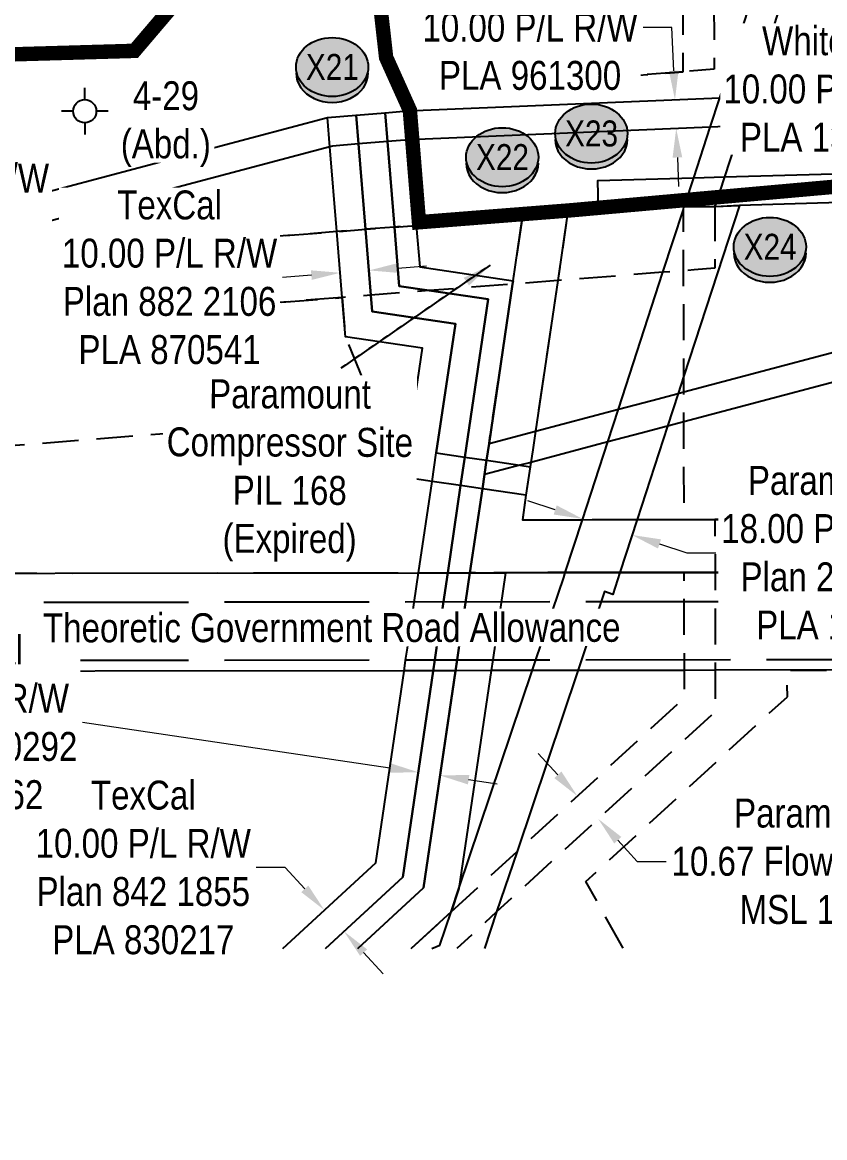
# Model space of a CAD drawing. Extents: x 500622 to 512229, y 6022177 to 6028063.
# Drawn here: x 501725 to 502002.6, y 6026181.2 to 6026566.9 of the extents above; entities that cross this region are included whole.
import ezdxf
from ezdxf.enums import TextEntityAlignment as Align

# ---------------------------------------------------------------- set-up
doc = ezdxf.new("R2010")
doc.units = 0
doc.header["$LTSCALE"] = 5
doc.header["$PDMODE"] = 3
doc.header["$PDSIZE"] = 30
doc.linetypes.add('foc-ACCESSROAD', pattern=[3.75, 2.5, -1.25])
doc.linetypes.add('foc-UNSURVEYED', pattern=[12.5, 10, -2.5])
doc.layers.get('Defpoints').update_dxf_attribs({"color": 9})
for name, color, linetype in [('C-RW', 13, 'Continuous'), ('C-WS', 13, 'foc-ACCESSROAD'), ('F-RW', 190, 'Continuous'), ('F-WS', 190, 'foc-ACCESSROAD'), ('F-WS-S', 190, 'Continuous'), ('L-ROAD-T', 7, 'Continuous'), ('L-USEC', 7, 'foc-UNSURVEYED'), ('P-CROSSINGS', 250, 'Continuous')]:
    doc.layers.add(name, color=color, linetype=linetype)
for name, color, linetype, lineweight in [('C-RW-T', 13, 'Continuous', 9), ('F-AR-T2', 190, 'Continuous', 9), ('F-RW-T', 190, 'Continuous', 9), ('F-VCE-T', 190, 'Continuous', 9), ('F-WS-T', 190, 'Continuous', 9)]:
    doc.layers.add(name, color=color, linetype=linetype, lineweight=lineweight)
doc.layers.add('P-PROPOSED-WL2', color=7, linetype='Continuous', true_color=0x05c1ff)
doc.styles.add('80CG', font='ARIALN.TTF', dxfattribs={"height": 10})
doc.styles.add('80L', font='ARIALN.TTF', dxfattribs={"height": 10})
doc.styles.add('Crossing', font='ARIALN.TTF', dxfattribs={"height": 10})
doc.dimstyles.new('Compass 5 000', dxfattribs={"dimscale": 5, "dimtxt": 9, "dimasz": 2, "dimexe": 0.2, "dimexo": 0.0625, "dimgap": 0.5, "dimtad": 0, "dimtih": 1, "dimtoh": 1, "dimzin": 0, "dimdsep": 46, "dimtxsty": '80CG', "dimcen": 0.1, "dimse1": 1, "dimse2": 1, "dimclrd": 256, "dimclrt": 256, "dimaunit": 1, "dimadec": 4, "dimazin": 0, "dimtfac": 0.06, "dimtofl": 0, "dimtmove": 0, "dimatfit": 1, "dimfxl": 0.2, "dimtolj": 1, "dimtzin": 0, "dimlwd": -1, "dimarcsym": 0})

# ---------------------------------------------------------------- blocks, each defined once
blk = doc.blocks.new('*D883')
at = {"layer": 'Defpoints', "color": 0, "transparency": 16777216}
for p in [(501949.3, 6026328.9), (501956.51, 6026321.03), (501924.29, 6026291.49)]:
    blk.add_point(p, dxfattribs=at)
at = {"layer": 'F-AR-T2', "transparency": 16777216}
for p, q in [((501910.32, 6026306.73), (501903.56, 6026314.1)), ((501931.04, 6026284.12), (501937.8, 6026276.75)), ((501937.8, 6026276.75), (501947.8, 6026276.75))]:
    blk.add_line(p, q, dxfattribs=at)
for points in [[(501911.55, 6026307.86), (501909.09, 6026305.6), (501917.08, 6026299.36)], [(501932.27, 6026285.24), (501929.82, 6026282.99), (501924.29, 6026291.49)]]:
    blk.add_solid(points, dxfattribs=at)
at = {"layer": 'F-AR-T2', "transparency": 16777216, "insert": (501999.29, 6026276.75), "char_height": 10, "attachment_point": 5, "style": '80CG'}
blk.add_mtext('\\A1;Paramount\\P10.67 Flowline R/W\\PMSL 1614', dxfattribs=at)
blk = doc.blocks.new('*D912')
at = {"layer": 'Defpoints', "color": 0, "transparency": 16777216}
for p in [(501862.74, 6026312.42), (501870.27, 6026311.3), (501862.02, 6026307.61)]:
    blk.add_point(p, dxfattribs=at)
at = {"layer": 'F-RW-T', "transparency": 16777216}
for p, q in [((501852.13, 6026309.07), (501745.84, 6026324.79)), ((501879.45, 6026305.04), (501889.34, 6026303.57))]:
    blk.add_line(p, q, dxfattribs=at)
for points in [[(501852.38, 6026310.72), (501851.89, 6026307.43), (501862.02, 6026307.61)], [(501879.7, 6026306.68), (501879.21, 6026303.39), (501869.56, 6026306.5)]]:
    blk.add_solid(points, dxfattribs=at)
at = {"layer": 'F-RW-T', "transparency": 16777216, "insert": (501707.13, 6026324.79), "char_height": 10, "attachment_point": 5, "style": '80CG', "bg_fill": 3, "box_fill_scale": 1.1, "bg_fill_color": 256, "bg_fill_true_color": 13158600, "bg_fill_transparency": 0}
blk.add_mtext('\\A1;TexCal\\P7.62 P/L R/W\\PPlan 762 0292\\PPLA 6062', dxfattribs=at)
blk = doc.blocks.new('*D913')
at = {"layer": 'Defpoints', "color": 0, "transparency": 16777216}
for p in [(501660.04, 6026572.66), (501661.23, 6026557.46), (501619.92, 6026554.22)]:
    blk.add_point(p, dxfattribs=at)
at = {"layer": 'F-RW-T', "transparency": 16777216}
for p, q in [((501617.94, 6026579.38), (501617.16, 6026589.35)), ((501620.7, 6026544.25), (501623.15, 6026512.98)), ((501623.15, 6026512.98), (501633.15, 6026512.98))]:
    blk.add_line(p, q, dxfattribs=at)
for points in [[(501619.6, 6026579.52), (501616.28, 6026579.25), (501618.73, 6026569.42)], [(501622.36, 6026544.38), (501619.04, 6026544.12), (501619.92, 6026554.22)]]:
    blk.add_solid(points, dxfattribs=at)
at = {"layer": 'F-RW-T', "transparency": 16777216, "insert": (501684.65, 6026512.98), "char_height": 10, "attachment_point": 5, "style": '80CG', "bg_fill": 3, "box_fill_scale": 1.1, "bg_fill_color": 256, "bg_fill_true_color": 13158600, "bg_fill_transparency": 0}
blk.add_mtext('\\A1;TexCal\\P15.24 Flowline R/W\\PPLA 1522', dxfattribs=at)
blk = doc.blocks.new('*D936')
at = {"layer": 'Defpoints', "color": 0, "transparency": 16777216}
for p in [(501937.79, 6026453.14), (501954.86, 6026447.58), (501935.98, 6026389.64)]:
    blk.add_point(p, dxfattribs=at)
at = {"layer": 'F-VCE-T', "transparency": 16777216}
for p, q in [((501909.41, 6026398.3), (501899.9, 6026401.4)), ((501945.49, 6026386.55), (501955, 6026383.45)), ((501955, 6026383.45), (501965, 6026383.45))]:
    blk.add_line(p, q, dxfattribs=at)
for points in [[(501909.92, 6026399.89), (501908.89, 6026396.72), (501918.91, 6026395.2)], [(501946.01, 6026388.13), (501944.97, 6026384.96), (501935.98, 6026389.64)]]:
    blk.add_solid(points, dxfattribs=at)
at = {"layer": 'F-VCE-T', "transparency": 16777216, "insert": (502004.08, 6026383.45), "char_height": 10, "attachment_point": 5, "style": '80CG', "bg_fill": 3, "box_fill_scale": 1.1, "bg_fill_color": 256, "bg_fill_true_color": 13158600, "bg_fill_transparency": 0}
blk.add_mtext('\\A1;Paramount\\P18.00 P/L R/W\\PPlan 242NY\\PPLA 1373', dxfattribs=at)
blk = doc.blocks.new('Gabd')
for p, q in [((0, 0.808), (0, 1.616)), ((-0.808, 0), (-1.616, 0)), ((1.616, 0), (0.808, 0)), ((0, -0.808), (0, -1.616))]:
    blk.add_line(p, q)
blk.add_circle((0, 0), 0.8)
blk = doc.blocks.new('*D1102')
at = {"layer": 'C-RW-T', "transparency": 16777216}
for p, q in [((502053.92, 6026543.79), (502043.92, 6026543.79)), ((502056.32, 6026532.18), (502053.92, 6026543.79)), ((502062.41, 6026502.82), (502064.44, 6026493.02))]:
    blk.add_line(p, q, dxfattribs=at)
for points in [[(502057.96, 6026532.52), (502054.69, 6026531.84), (502058.35, 6026522.39)], [(502064.05, 6026503.15), (502060.78, 6026502.48), (502060.38, 6026512.61)]]:
    blk.add_solid(points, dxfattribs=at)
at = {"layer": 'Defpoints', "color": 0, "transparency": 16777216}
for p in [(502053.04, 6026521.29), (502058.35, 6026522.39), (502055.07, 6026511.5)]:
    blk.add_point(p, dxfattribs=at)
at = {"layer": 'C-RW-T', "transparency": 16777216, "insert": (502004.83, 6026543.79), "char_height": 10, "attachment_point": 5, "style": '80CG', "bg_fill": 3, "box_fill_scale": 1.1, "bg_fill_color": 256, "bg_fill_true_color": 13158600, "bg_fill_transparency": 0}
blk.add_mtext('\\A1;Whitecap\\P10.00 P/L R/W\\PPLA 131562', dxfattribs=at)
blk = doc.blocks.new('*D1149')
at = {"layer": 'Defpoints', "color": 0, "transparency": 16777216}
for p in [(501944.88, 6026539.92), (501950.84, 6026540.18), (501945.3, 6026529.93)]:
    blk.add_point(p, dxfattribs=at)
at = {"layer": 'F-RW-T', "transparency": 16777216}
for p, q in [((501949.78, 6026565.17), (501939.78, 6026565.17)), ((501950.42, 6026550.17), (501949.78, 6026565.17)), ((501951.68, 6026520.19), (501952.11, 6026510.2))]:
    blk.add_line(p, q, dxfattribs=at)
for points in [[(501952.08, 6026550.24), (501948.75, 6026550.1), (501950.84, 6026540.18)], [(501953.35, 6026520.26), (501950.02, 6026520.12), (501951.26, 6026530.18)]]:
    blk.add_solid(points, dxfattribs=at)
at = {"layer": 'F-RW-T', "transparency": 16777216, "insert": (501900.7, 6026565.17), "char_height": 10, "attachment_point": 5, "style": '80CG', "bg_fill": 3, "box_fill_scale": 1.1, "bg_fill_color": 256, "bg_fill_true_color": 13158600, "bg_fill_transparency": 0}
blk.add_mtext('\\A1;Paramount\\P10.00 P/L R/W\\PPLA 961300', dxfattribs=at)
blk = doc.blocks.new('*D1246')
at = {"layer": 'Defpoints', "color": 0, "transparency": 16777216}
for p in [(501835, 6026480.32), (501835.1, 6026479.01), (501845.06, 6026479.82)]:
    blk.add_point(p, dxfattribs=at)
at = {"layer": 'F-VCE-T', "transparency": 16777216}
for p, q in [((501854.93, 6026481.94), (501864.89, 6026482.75)), ((501825.03, 6026479.5), (501815.06, 6026478.69))]:
    blk.add_line(p, q, dxfattribs=at)
for points in [[(501854.79, 6026483.6), (501855.06, 6026480.28), (501844.96, 6026481.13)], [(501824.89, 6026481.16), (501825.17, 6026477.84), (501835, 6026480.32)]]:
    blk.add_solid(points, dxfattribs=at)
at = {"layer": 'F-VCE-T', "transparency": 16777216, "insert": (501775.98, 6026478.69), "char_height": 10, "attachment_point": 5, "style": '80CG', "bg_fill": 3, "box_fill_scale": 1.1, "bg_fill_color": 256, "bg_fill_true_color": 13158600, "bg_fill_transparency": 0}
blk.add_mtext('\\A1;TexCal\\P10.00 P/L R/W\\PPlan 882 2106\\PPLA 870541', dxfattribs=at)
blk = doc.blocks.new('xing2')
h = blk.add_hatch(color=50)
h.dxf.hatch_style = 1
edge = h.paths.add_edge_path()
edge.add_ellipse((0, 0), major_axis=(-12.5, 0), ratio=0.816297, start_angle=0, end_angle=360)
h = blk.add_hatch(color=250)
h.dxf.hatch_style = 1
edge = h.paths.add_edge_path()
edge.add_ellipse((0, -2.05), major_axis=(-12.5, 0), ratio=0.816297, start_angle=0, end_angle=180)
edge.add_line((12.5, -2.05), (12.5, 0))
edge.add_ellipse((0, 0), major_axis=(-12.5, 0), ratio=0.816297, start_angle=0, end_angle=180, ccw=False)
edge.add_line((-12.5, 0), (-12.5, -2.05))
at = {"color": 250}
blk.add_ellipse((0, 0), major_axis=(-12.5, 0), ratio=0.816297, dxfattribs=at)
blk.add_ellipse((0, -2.05), major_axis=(-12.5, 0), ratio=0.816297, start_param=0, end_param=3.141593, dxfattribs=at)
at = {"color": 250, "style": 'Crossing'}
blk.add_attdef('CROSSING', text='', height=9, dxfattribs=at).set_placement((0.09, 0.02), align=Align.MIDDLE_CENTER)
at = {"color": 250, "style": 'Crossing', "flags": 1}
for tag, p in [('OWNER', (0.09, -12.49)), ('DESCRIPTION', (0.09, -25.77)), ('LOCATION', (0.09, -39.3)), ('DWG_REF', (0.09, -52.84))]:
    blk.add_attdef(tag, text='', height=9, dxfattribs=at).set_placement(p, align=Align.MIDDLE_CENTER)
blk = doc.blocks.new('*D1306')
at = {"layer": 'Defpoints', "color": 0, "transparency": 16777216}
for p in [(501835.62, 6026265.55), (501842.41, 6026258.21), (501836.32, 6026252.59)]:
    blk.add_point(p, dxfattribs=at)
at = {"layer": 'F-RW-T', "transparency": 16777216}
for p, q in [((501815.97, 6026274.63), (501805.97, 6026274.63)), ((501822.76, 6026267.28), (501815.97, 6026274.63)), ((501843.11, 6026245.24), (501849.89, 6026237.9))]:
    blk.add_line(p, q, dxfattribs=at)
for points in [[(501823.98, 6026268.41), (501821.53, 6026266.15), (501829.54, 6026259.93)], [(501844.33, 6026246.37), (501841.89, 6026244.11), (501836.32, 6026252.59)]]:
    blk.add_solid(points, dxfattribs=at)
at = {"layer": 'F-RW-T', "transparency": 16777216, "insert": (501766.89, 6026274.63), "char_height": 10, "attachment_point": 5, "style": '80CG'}
blk.add_mtext('\\A1;TexCal\\P10.00 P/L R/W\\PPlan 842 1855\\PPLA 830217', dxfattribs=at)

msp = doc.modelspace()

# ---------------------------------------------------------------- linework, layer by layer
at = {"layer": 'C-RW'}
msp.add_lwpolyline([(502023.387, 6026505.019), (501973.121, 6026503.627), (501964.603, 6026503.159), (501954.246, 6026503.105), (501953.898, 6026503.096), (501936.434, 6026502.609), (501924.393, 6026502.274), (501924.115, 6026512.265), (501957.351, 6026513.19), (501967.991, 6026513.486), (502022.293, 6026514.997)], dxfattribs=at)
at = {"layer": 'C-WS', "flags": 128}
msp.add_lwpolyline([(501932.938, 6026246.732), (501920.054, 6026269.87), (501989.723, 6026333.725), (501989.695, 6026342.906), (502126.065, 6026343.146), (502138.147, 6026323.168), (502184.245, 6026246.944)], dxfattribs=at)
at = {"layer": 'F-RW', "flags": 128}
for points in [[(501866.724, 6026246.677), (501869.452, 6026247.763), (501873.36, 6026259.296), (501876.089, 6026267.387), (501901.449, 6026342.619), (501902.742, 6026346.459), (501912.336, 6026374.911), (501912.896, 6026376.626), (501918.852, 6026394.939), (501927.592, 6026421.807), (501931.273, 6026433.119), (501946.697, 6026480.477), (501953.785, 6026502.241), (501953.947, 6026503.097), (501954.361, 6026504.009), (501957.351, 6026513.19), (501963.048, 6026530.68), (501966.354, 6026540.831), (501973.093, 6026561.521), (501984.147, 6026595.635)], [(501989.089, 6026578.335), (501974.04, 6026532.079), (501973.732, 6026531.131), (501967.991, 6026513.486), (501964.617, 6026503.209), (501973.121, 6026503.627), (501953.899, 6026444.635), (501951.928, 6026438.587), (501948.242, 6026427.274), (501937.712, 6026394.957), (501931.748, 6026376.645), (501929.285, 6026369.095), (501926.444, 6026370.054), (501918.507, 6026346.474), (501917.211, 6026342.631), (501896.198, 6026280.221), (501889.149, 6026259.282), (501884.91, 6026246.692)], [(501700.205, 6026499.473), (501830.621, 6026534.024), (501840.582, 6026534.833), (501850.543, 6026535.643), (501858.133, 6026536.262), (501966.354, 6026540.831), (501973.658, 6026541.139), (501974.041, 6026532.079), (501974.08, 6026531.146), (501973.732, 6026531.131), (501963.048, 6026530.68), (501858.83, 6026526.281), (501851.355, 6026525.675), (501841.395, 6026524.865), (501832.321, 6026524.127), (501831.446, 6026523.895), (501701.856, 6026489.563)], [(501815.143, 6026246.633), (501847.294, 6026276.327), (501857.09, 6026342.568), (501857.66, 6026346.414), (501858.268, 6026350.531), (501862.12, 6026376.577), (501866.79, 6026408.166), (501868.251, 6026418.053), (501874.855, 6026462.713), (501846.115, 6026466.928), (501845.657, 6026472.549), (501843.801, 6026495.337), (501841.395, 6026524.865), (501840.582, 6026534.833), (501850.543, 6026535.643), (501851.355, 6026525.675), (501853.764, 6026496.119), (501855.43, 6026475.661), (501865.844, 6026474.133), (501886.205, 6026471.145), (501878.139, 6026416.591), (501876.677, 6026406.705), (501872.224, 6026376.587), (501868.374, 6026350.541), (501867.765, 6026346.424), (501867.196, 6026342.577), (501856.668, 6026271.377), (501829.889, 6026246.645)], [(501829.889, 6026246.645), (501856.668, 6026271.377), (501867.196, 6026342.577), (501867.765, 6026346.424), (501868.374, 6026350.541), (501872.224, 6026376.587), (501876.677, 6026406.705), (501878.139, 6026416.591), (501886.205, 6026471.145), (501865.844, 6026474.133), (501855.43, 6026475.661), (501853.764, 6026496.119), (501851.355, 6026525.675), (501850.543, 6026535.643), (501858.133, 6026536.262), (501858.83, 6026526.281), (501861.355, 6026496.715), (501862.528, 6026482.316), (501894.854, 6026477.572), (501894.68, 6026476.396), (501886.529, 6026421.275), (501885.672, 6026415.476), (501884.939, 6026410.517), (501884.211, 6026405.589), (501879.923, 6026376.594), (501876.073, 6026350.549), (501875.465, 6026346.432), (501874.896, 6026342.585), (501863.809, 6026267.606), (501841.124, 6026246.655)], [(501841.124, 6026246.655), (501863.809, 6026267.606), (501874.899, 6026342.623), (501875.465, 6026346.432), (501876.073, 6026350.549), (501879.923, 6026376.594), (501884.211, 6026405.589), (501884.939, 6026410.517), (501885.672, 6026415.476), (501886.529, 6026421.275), (501894.68, 6026476.396), (501894.854, 6026477.572), (501898.111, 6026499.599), (501913.7, 6026500.822), (501910.269, 6026477.619), (501902.566, 6026425.52), (501901.609, 6026419.045), (501900.975, 6026414.762), (501900.751, 6026413.243), (501899.289, 6026403.357), (501898.041, 6026394.918), (501918.852, 6026394.939), (501929.426, 6026394.949), (501937.712, 6026394.958), (501953.996, 6026394.974), (501964.669, 6026394.984), (502033.262, 6026395.051)], [(502228.623, 6026246.982), (502170.596, 6026342.927), (502168.3, 6026346.726), (502165.809, 6026350.84), (502150.068, 6026376.865), (502114.458, 6026376.829), (502105.697, 6026376.819), (501964.704, 6026376.677), (501954.032, 6026376.667), (501931.748, 6026376.645), (501923.466, 6026376.637), (501912.896, 6026376.626), (501892.25, 6026376.606), (501887.792, 6026346.444), (501887.239, 6026342.734), (501876.094, 6026267.381), (501873.37, 6026259.303), (501859.588, 6026246.671)]]:
    msp.add_lwpolyline(points, dxfattribs=at)
at = {"layer": 'F-RW'}
for points in [[(501610.413, 6026376.341), (501862.12, 6026376.577), (501872.224, 6026376.587), (501879.923, 6026376.594), (501892.25, 6026376.606), (501912.896, 6026376.626), (501923.466, 6026376.637), (501931.748, 6026376.645), (501954.032, 6026376.667), (501964.704, 6026376.677), (502105.698, 6026376.819), (502114.459, 6026376.829), (502150.068, 6026376.865), (502158.968, 6026376.874), (502161.741, 6026376.877), (502165.297, 6026376.881), (502248.273, 6026376.968), (502252.64, 6026485.948), (502252.798, 6026492.573), (502253.127, 6026497.489), (502253.565, 6026508.353), (502255.036, 6026544.873), (502346.708, 6026540.053), (502481.08, 6026532.988)], [(502033.155, 6026449.751), (501953.93, 6026428.78), (501948.242, 6026427.274), (501939.161, 6026424.87), (501927.592, 6026421.807), (501900.975, 6026414.762), (501897.22, 6026413.768), (501884.939, 6026410.517), (501885.672, 6026415.476), (501886.529, 6026421.275), (501902.566, 6026425.52), (501931.273, 6026433.119), (501942.841, 6026436.182), (501951.928, 6026438.587), (501953.91, 6026439.111), (502033.135, 6026460.082)], [(502126.065, 6026343.146), (501964.771, 6026342.852), (501954.099, 6026342.797), (501917.211, 6026342.744), (501901.479, 6026342.757), (501887.236, 6026342.735), (501874.908, 6026342.702), (501867.208, 6026342.691), (501857.09, 6026342.659), (501643.136, 6026342.396)]]:
    msp.add_lwpolyline(points, dxfattribs=at)
at = {"layer": 'F-RW', "flags": 128}
msp.add_lwpolyline([(501900.75, 6026413.243), (501899.289, 6026403.357), (501884.211, 6026405.589), (501876.677, 6026406.705), (501866.79, 6026408.166), (501856.903, 6026409.629), (501863.503, 6026454.278), (501836.799, 6026458.197), (501835.694, 6026471.767), (501833.837, 6026494.555), (501831.446, 6026523.895), (501830.621, 6026534.024), (501840.582, 6026534.833), (501841.395, 6026524.865), (501843.801, 6026495.337), (501845.657, 6026472.549), (501846.115, 6026466.928), (501874.855, 6026462.713), (501868.251, 6026418.053), (501878.139, 6026416.591), (501885.672, 6026415.476), (501897.22, 6026413.768), (501900.75, 6026413.243)], close=True, dxfattribs=at)
at = {"layer": 'F-WS', "flags": 128}
for points in [[(501859.588, 6026246.671), (501873.366, 6026259.3), (501896.198, 6026280.22), (501954.117, 6026333.31), (501954.099, 6026342.797), (501954.091, 6026346.509), (501954.033, 6026376.667), (501931.748, 6026376.645), (501923.466, 6026376.637), (501912.896, 6026376.626), (501892.25, 6026376.606), (501879.923, 6026376.594), (501884.211, 6026405.589), (501884.939, 6026410.517), (501885.672, 6026415.476), (501886.529, 6026421.275), (501894.68, 6026476.396), (501894.854, 6026477.572), (501898.111, 6026499.599), (501861.355, 6026496.715), (501853.764, 6026496.119), (501843.801, 6026495.337), (501833.837, 6026494.555), (501789.878, 6026491.106), (501791.267, 6026468.28), (501835.694, 6026471.767), (501836.799, 6026458.197), (501848.282, 6026430.456), (501697.715, 6026418.641), (501692.176, 6026488.873), (501691.39, 6026498.845), (501686.61, 6026559.451), (501685.411, 6026574.647), (501650.544, 6026571.912), (501644.528, 6026571.441), (501639.778, 6026571.067), (501637.506, 6026570.889), (501634.26, 6026570.634), (501619.682, 6026569.601), (501619.279, 6026569.466), (501618.639, 6026569.265), (501611.654, 6026568.859), (501589.063, 6026567.087), (501590.509, 6026597.777), (501621.029, 6026599.483), (501641.106, 6026600.605), (501646.635, 6026600.914), (501652.673, 6026601.251), (501672.336, 6026602.35), (501680.094, 6026602.819), (501683.455, 6026603.022), (501696.985, 6026603.84), (501717.224, 6026605.086), (501916.752, 6026617.277), (501937.47, 6026618.542), (501967.532, 6026620.38), (501966.014, 6026627.245), (501965.881, 6026627.769), (501963.505, 6026636.613), (501962.631, 6026639.864), (501959.298, 6026652.222), (501956.83, 6026661.507), (501942.363, 6026716.16), (501931.915, 6026755.41), (501926.721, 6026774.927), (501925.907, 6026777.758), (501924.643, 6026782.738), (501921.596, 6026794.002), (501920.752, 6026797.362), (501880.674, 6026947.971), (501840.513, 6027113.137), (501836.138, 6027131.124), (501830.064, 6027156.103), (501827.11, 6027168.251), (501826.533, 6027170.608), (501826.406, 6027171.131), (501822.75, 6027186.102), (501821.198, 6027192.46), (501814.983, 6027218.105), (501807.71, 6027248.115), (501802.21, 6027270.811)], [(501812.561, 6027270.82), (501818.064, 6027248.11), (501820.455, 6027238.245), (501823.533, 6027225.543), (501823.747, 6027224.662), (501825.337, 6027218.1), (501830.974, 6027194.839), (501831.162, 6027194.068), (501833.109, 6027186.099), (501834.643, 6027179.817), (501834.831, 6027179.048), (501836.761, 6027171.141), (501836.888, 6027170.618), (501837.083, 6027169.826), (501838.306, 6027164.793), (501840.065, 6027157.56), (501840.414, 6027156.12), (501846.063, 6027132.892), (501846.49, 6027131.139), (501850.437, 6027114.906), (501850.866, 6027113.142), (501890.427, 6026950.45), (501927.359, 6026811.111), (501929.102, 6026804.535), (501929.762, 6026802.026), (501929.961, 6026801.284), (501931.747, 6026794.556), (501932.98, 6026789.893), (501933.832, 6026786.65), (501934.148, 6026785.464), (501935.056, 6026782.062), (501935.909, 6026778.841), (501940.252, 6026762.475), (501941.089, 6026759.316), (501950.581, 6026723.543), (501950.997, 6026721.902), (501951.481, 6026720.051), (501975.48, 6026629.633), (501976.065, 6026627.43), (501978.348, 6026627.351), (501986.575, 6026627.069), (502012.153, 6026626.191), (502018.163, 6026625.985), (502021.212, 6026625.88), (502065.172, 6026624.372), (502075.167, 6026623.846), (502189.231, 6026617.847), (502313.672, 6026665.692), (502346.625, 6026678.532), (502445.018, 6026716.874), (502554.686, 6026761.949), (502619.701, 6026781.577), (502734.642, 6026762.771), (502725.982, 6026754.226), (502721.293, 6026749.581), (502717.218, 6026745.579), (502620.818, 6026760.897), (502561.433, 6026742.969), (502452.495, 6026698.194), (502346.637, 6026656.944), (502320.935, 6026646.929), (502193.153, 6026597.799), (502346.678, 6026589.724), (502481.042, 6026582.657), (502481.05, 6026571.969), (502464.389, 6026572.845), (502346.684, 6026579.037), (502153.758, 6026589.184), (502073.566, 6026593.402), (502063.571, 6026593.928), (502049.405, 6026594.672), (502063.567, 6026587.915), (502073.559, 6026583.149), (502103.301, 6026568.961), (502117.674, 6026562.104), (502157.127, 6026543.283), (502157.688, 6026543.015), (502172.077, 6026536.152), (502172.612, 6026535.896), (502225.051, 6026510.882), (502238.988, 6026504.233), (502252.792, 6026497.649), (502253.127, 6026497.489), (502279.057, 6026485.119), (502286.379, 6026481.627), (502287.006, 6026481.328), (502346.76, 6026452.826), (502505.27, 6026377.217), (502568.366, 6026347.118), (502777.311, 6026247.445), (503148.849, 6026070.209), (503179.018, 6026055.817), (503726.095, 6025794.842), (503726.1, 6025789.769), (503726.105, 6025783.637), (503726.106, 6025783.018), (503179.027, 6026043.989), (503148.858, 6026058.38), (502752.554, 6026247.424), (502543.608, 6026347.094), (502480.513, 6026377.194), (502346.767, 6026440.998), (502286.606, 6026469.696), (502252.639, 6026485.93), (502223.043, 6026500.015), (502209.107, 6026506.664), (502155.352, 6026532.308), (502140.413, 6026539.434), (502089.813, 6026563.571), (502075.44, 6026570.427), (502073.551, 6026571.328), (502063.56, 6026576.094), (502032.863, 6026590.733), (502032.888, 6026578.029), (502032.947, 6026555.886), (502033.021, 6026518.343), (502033.022, 6026517.136), (502033.034, 6026511.459), (502033.043, 6026507.015), (502033.135, 6026460.082), (502033.155, 6026449.751), (502033.262, 6026395.052), (501964.669, 6026394.984), (501964.704, 6026376.677), (501964.763, 6026346.519), (501964.771, 6026342.852), (501964.799, 6026328.623), (501889.149, 6026259.282), (501875.405, 6026246.684)]]:
    msp.add_lwpolyline(points, dxfattribs=at)
for points in [[(501953.693, 6026549.832), (501918.68, 6026547.084), (501918.52, 6026592.94), (501953.602, 6026595.693), (501964.236, 6026596.528), (501964.24, 6026595.673), (501964.396, 6026550.671), (501953.693, 6026549.832)], [(501918.52, 6026592.94), (501918.68, 6026547.084), (501953.693, 6026549.832), (501953.602, 6026595.693), (501918.52, 6026592.94)], [(501835.694, 6026471.767), (501791.267, 6026468.28), (501789.878, 6026491.106), (501833.837, 6026494.555), (501843.801, 6026495.337), (501853.764, 6026496.119), (501861.355, 6026496.715), (501898.111, 6026499.599), (501913.7, 6026500.822), (501936.434, 6026502.609), (501952.03, 6026503.835), (501953.782, 6026503.946), (501954.362, 6026504.009), (501964.556, 6026504.814), (501964.558, 6026504.189), (501964.595, 6026503.135), (501964.636, 6026481.885), (501957.529, 6026481.327), (501953.827, 6026481.037), (501946.697, 6026480.477), (501910.27, 6026477.619), (501894.68, 6026476.396), (501865.844, 6026474.133), (501845.657, 6026472.549), (501835.694, 6026471.767)], [(501913.7, 6026500.822), (501910.27, 6026477.619), (501902.566, 6026425.52), (501901.609, 6026419.045), (501900.975, 6026414.762), (501900.751, 6026413.243), (501899.289, 6026403.357), (501898.041, 6026394.918), (501918.852, 6026394.939), (501929.426, 6026394.949), (501937.712, 6026394.958), (501953.996, 6026394.974), (501953.93, 6026428.78), (501953.91, 6026439.111), (501953.899, 6026444.635), (501953.827, 6026481.037), (501953.785, 6026502.241), (501953.898, 6026503.096), (501953.782, 6026503.952), (501952.03, 6026503.834), (501936.434, 6026502.609), (501913.7, 6026500.822)]]:
    msp.add_lwpolyline(points, close=True, dxfattribs=at)
at = {"layer": 'L-USEC'}
for p, q in [((501555.055, 6026376.296), (502346.794, 6026377.077)), ((501545.005, 6026366.231), (502346.804, 6026367.023)), ((501545.014, 6026346.122), (502346.824, 6026346.914))]:
    msp.add_line(p, q, dxfattribs=at)
at = {"layer": 'P-PROPOSED-WL2', "const_width": 4.997, "flags": 128}
msp.add_lwpolyline([(501721.797, 6026555.843), (501763.838, 6026557.052), (501786.419, 6026583.576), (501847.13, 6026588.34), (501850.899, 6026554.771), (501859.115, 6026536.515), (501862.27, 6026497.789), (501898.032, 6026500.595), (501914.521, 6026501.889), (502033.564, 6026512.514), (502042.608, 6026497.576), (502068.966, 6026509.037), (502062.525, 6026519.672), (502062.572, 6026594.981), (502153.676, 6026590.189), (502192.864, 6026598.759), (502452.125, 6026699.122)], dxfattribs=at)

# ---------------------------------------------------------------- dimensions: what is measured, and where the dimension line sits
at = {"layer": 'F-AR-T2'}
dim = msp.add_linear_dim(base=(501924.287, 6026291.49), p1=(501949.302, 6026328.897), p2=(501956.514, 6026321.029), angle=312.50812, text='Paramount\\P10.67 Flowline R/W\\PMSL 1614', dimstyle='Compass 5 000', dxfattribs=at)
dim.commit()
dim.dimension.update_dxf_attribs({"geometry": '*D883', "text_midpoint": (501999.295, 6026276.746), "dimtype": 161})

# ---------------------------------------------------------------- leaders
at = {"layer": 'F-RW-T', "path_type": 1}
msp.add_leader([(501886.886, 6026482.924), (501835.258, 6026447.271)], dimstyle='Compass 5 000', override={"dimgap": 0.5, "dimtad": 0}, dxfattribs=at)

# ---------------------------------------------------------------- next in the draw order: texts
at = {"layer": 'L-ROAD-T', "insert": (501832.086, 6026362.614), "char_height": 9.9947, "width": 200.85923, "attachment_point": 2, "rotation": 0.05658, "style": '80L', "bg_fill": 3, "box_fill_scale": 1.15, "bg_fill_color": 256, "bg_fill_true_color": 256, "bg_fill_transparency": 0}
msp.add_mtext('Theoretic Government Road Allowance', dxfattribs=at)

# ---------------------------------------------------------------- next in the draw order: dimensions: what is measured, and where the dimension line sits
at = {"layer": 'C-RW-T'}
dim = msp.add_linear_dim(base=(502058.354, 6026522.39), p1=(502055.069, 6026511.504), p2=(502053.04, 6026521.288), angle=101.71681, text='Whitecap\\P10.00 P/L R/W\\PPLA 131562', dimstyle='Compass 5 000', override={"dimtfill": 1}, dxfattribs=at)
dim.commit()
dim.dimension.update_dxf_attribs({"geometry": '*D1102', "text_midpoint": (502004.83, 6026543.788), "dimtype": 161})
at = {"layer": 'F-RW-T', "color": 6}
dim = msp.add_linear_dim(base=(501950.84, 6026540.176), p1=(501945.298, 6026529.931), p2=(501944.876, 6026539.924), angle=92.41759, text='Paramount\\P10.00 P/L R/W\\PPLA 961300', dimstyle='Compass 5 000', override={"dimtfill": 1}, dxfattribs=at)
dim.commit()
dim.dimension.update_dxf_attribs({"geometry": '*D1149', "text_midpoint": (501900.699, 6026565.174), "dimtype": 161})
at = {"layer": 'F-RW-T'}
dim = msp.add_linear_dim(base=(501619.917, 6026554.219), p1=(501660.038, 6026572.657), p2=(501661.23, 6026557.46), angle=274.48614, text='TexCal\\P15.24 Flowline R/W\\PPLA 1522', dimstyle='Compass 5 000', override={"dimtfill": 1}, dxfattribs=at)
dim.commit()
dim.dimension.update_dxf_attribs({"geometry": '*D913', "text_midpoint": (501684.647, 6026512.984), "dimtype": 161})

# ---------------------------------------------------------------- next in the draw order: block references
at = {"layer": 'P-CROSSINGS', "color": 2, "xscale": 0.999461, "yscale": 0.999461, "zscale": 0.999461}
for p, values in [((501921.904, 6026528.461), {'CROSSING': 'X23'}), ((501891.075, 6026520.282), {'CROSSING': 'X22'}), ((501983.689, 6026489.273), {'CROSSING': 'X24'})]:
    msp.add_blockref('xing2', p, dxfattribs=at).add_auto_attribs(values)

# ---------------------------------------------------------------- next in the draw order: dimensions: what is measured, and where the dimension line sits
at = {"layer": 'F-RW-T'}
dim = msp.add_linear_dim(base=(501862.025, 6026307.612), p1=(501870.27, 6026311.304), p2=(501862.735, 6026312.418), angle=171.58891, text='TexCal\\P7.62 P/L R/W\\PPlan 762 0292\\PPLA 6062', dimstyle='Compass 5 000', override={"dimtfill": 1}, dxfattribs=at)
dim.commit()
dim.dimension.update_dxf_attribs({"geometry": '*D912', "text_midpoint": (501707.132, 6026324.792), "dimtype": 161})
at = {"layer": 'F-VCE-T', "color": 2}
dim = msp.add_linear_dim(base=(501834.997, 6026480.315), p1=(501845.065, 6026479.824), p2=(501835.103, 6026479.012), angle=184.65828, text='TexCal\\P10.00 P/L R/W\\PPlan 882 2106\\PPLA 870541', dimstyle='Compass 5 000', override={"dimtfill": 1}, dxfattribs=at)
dim.commit()
dim.dimension.update_dxf_attribs({"geometry": '*D1246', "text_midpoint": (501775.977, 6026478.691), "dimtype": 161})
at = {"layer": 'F-VCE-T'}
dim = msp.add_linear_dim(base=(501935.981, 6026389.644), p1=(501937.794, 6026453.144), p2=(501954.86, 6026447.583), angle=341.9519, text='Paramount\\P18.00 P/L R/W\\PPlan 242NY\\PPLA 1373', dimstyle='Compass 5 000', override={"dimtfill": 1}, dxfattribs=at)
dim.commit()
dim.dimension.update_dxf_attribs({"geometry": '*D936', "text_midpoint": (502004.083, 6026383.447), "dimtype": 161})

# ---------------------------------------------------------------- next in the draw order: block references
at = {"layer": 'F-WS-S', "xscale": 4.997351250000025, "yscale": 4.997351250000025, "zscale": 4.997351250000025}
msp.add_blockref('Gabd', (501746.642, 6026536.177), dxfattribs=at)
at = {"layer": 'P-CROSSINGS', "color": 2, "xscale": 0.999461, "yscale": 0.999461, "zscale": 0.999461}
msp.add_blockref('xing2', (501832.223, 6026551.451), dxfattribs=at).add_auto_attribs({'CROSSING': 'X21'})

# ---------------------------------------------------------------- next in the draw order: texts
at = {"layer": 'F-WS-T', "attachment_point": 5, "rotation": 359.84585, "style": '80CG', "bg_fill": 3, "box_fill_scale": 1.15, "bg_fill_color": 256, "bg_fill_true_color": 256, "bg_fill_transparency": 0}
for s, insert, char_height, width in [('\\A1;4-29\\P(Abd.)', (501774.704, 6026531.721), 9.99, 30.56747), ('\\A1;Paramount\\PCompressor Site\\PPIL 168\\P(Expired)', (501817.578, 6026411.912), 9.99004, 84.82441)]:
    msp.add_mtext(s, dxfattribs=dict(at, insert=insert, char_height=char_height, width=width))

# ---------------------------------------------------------------- next in the draw order: dimensions: what is measured, and where the dimension line sits
at = {"layer": 'F-RW-T'}
dim = msp.add_linear_dim(base=(501836.325, 6026252.59), p1=(501835.625, 6026265.549), p2=(501842.406, 6026258.206), angle=312.72395, text='TexCal\\P10.00 P/L R/W\\PPlan 842 1855\\PPLA 830217', dimstyle='Compass 5 000', dxfattribs=at)
dim.commit()
dim.dimension.update_dxf_attribs({"geometry": '*D1306', "text_midpoint": (501766.888, 6026274.625), "dimtype": 161})

doc.saveas('drawing.dxf')
